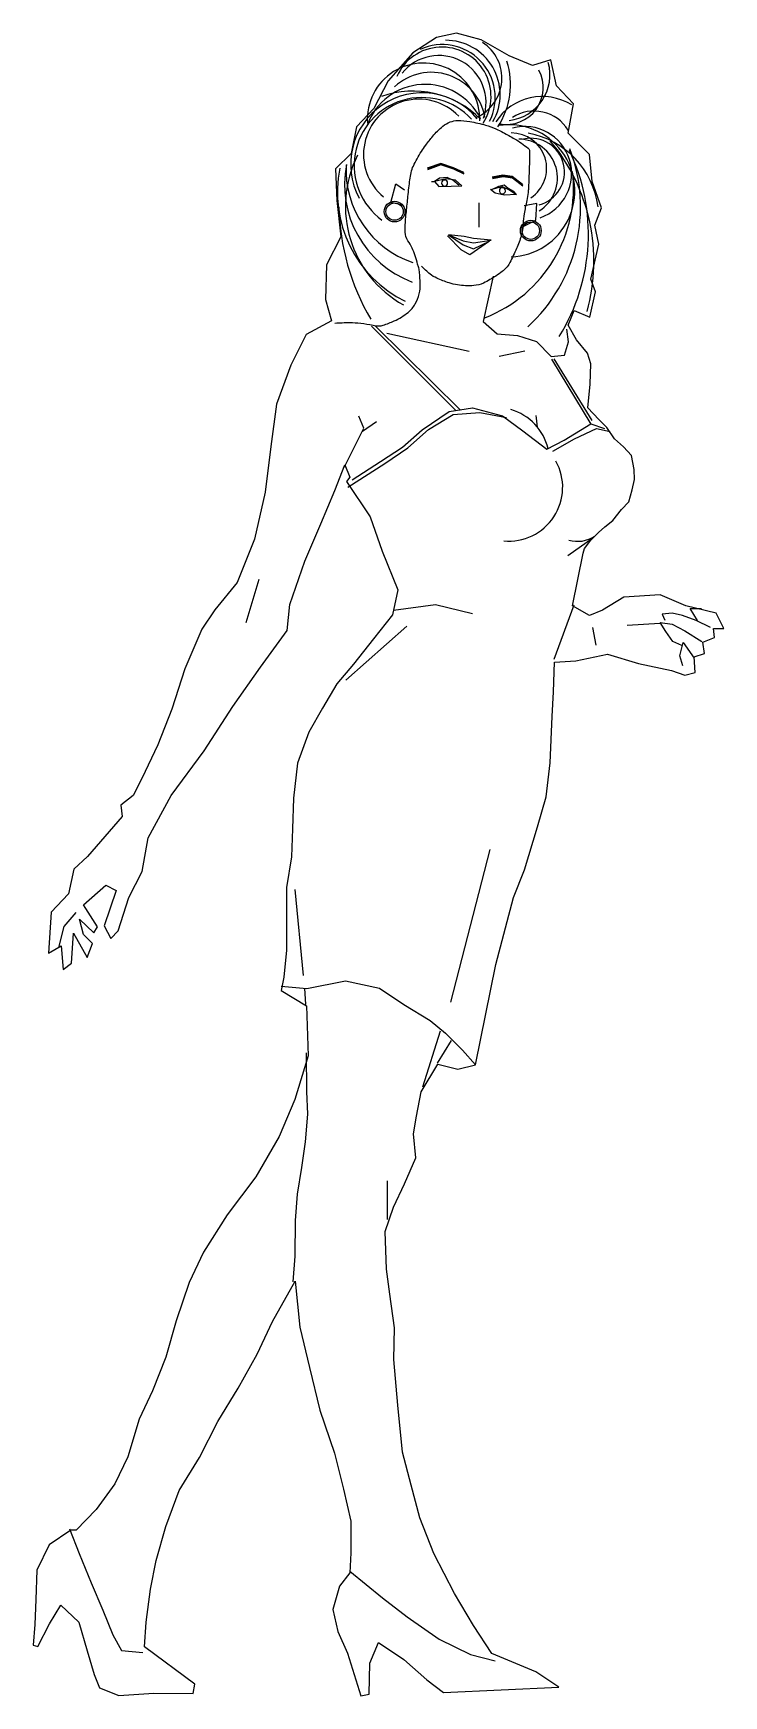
# Model space of a CAD drawing. Header units: metres. Extents: x -0.17 to 0.56, y 0 to 1.75.
import ezdxf

# ---------------------------------------------------------------- set-up
doc = ezdxf.new("R2010")
doc.units = ezdxf.units.M

msp = doc.modelspace()

# ---------------------------------------------------------------- linework, layer by layer
for p, q in [((0.1876, 1.4412), (0.2766, 1.3526)), ((0.3493, 1.4151), (0.3223, 1.4093)), ((0.3774, 1.4064), (0.4188, 1.3381)), ((0.4209, 1.2179), (0.3944, 1.1992)), ((0.1608, 1.0682), (0.2248, 1.1251)), ((0.2712, 0.7289), (0.3127, 0.8898)), ((0.1161, 0.7568), (0.1072, 0.8476)), ((0.1186, 0.7262), (0.1174, 0.7434))]:
    msp.add_line(p, q)
at = {"flags": 128}
for points in [[(0.2534, 0.1477), (0.2385, 0.1851), (0.2296, 0.2197), (0.2202, 0.2545), (0.2154, 0.304), (0.2111, 0.352), (0.2119, 0.3855), (0.207, 0.4208), (0.2035, 0.4473), (0.2022, 0.487), (0.211, 0.5125), (0.2225, 0.5373), (0.2344, 0.5647), (0.232, 0.5898), (0.2351, 0.6084), (0.24, 0.6343), (0.2577, 0.6635), (0.2785, 0.6582), (0.2974, 0.6627), (0.3188, 0.7684), (0.3372, 0.8391), (0.3487, 0.8683), (0.3626, 0.9136), (0.3718, 0.9453), (0.3759, 0.981), (0.3781, 1.0298), (0.3793, 1.0557), (0.3803, 1.087), (0.4031, 1.0886), (0.4362, 1.0954), (0.4691, 1.0858), (0.5037, 1.0784), (0.5176, 1.0734), (0.5288, 1.0764), (0.5276, 1.0927), (0.5385, 1.0964), (0.5366, 1.1081), (0.5489, 1.1132), (0.5481, 1.1227), (0.5587, 1.1228), (0.5506, 1.1387), (0.5188, 1.1465), (0.4918, 1.158), (0.4536, 1.1555), (0.4311, 1.1419), (0.4173, 1.1363), (0.3995, 1.1464), (0.4107, 1.2022), (0.4122, 1.2069), (0.4186, 1.2157), (0.4269, 1.2238), (0.4334, 1.2297), (0.4418, 1.2366), (0.4512, 1.248), (0.4587, 1.2561), (0.4622, 1.2688), (0.4648, 1.2797), (0.4643, 1.2903), (0.4617, 1.3049), (0.4532, 1.3143), (0.4437, 1.3225), (0.4356, 1.3345), (0.4272, 1.3428), (0.4155, 1.3551), (0.4182, 1.3802), (0.4188, 1.4017), (0.4154, 1.413), (0.4036, 1.427), (0.3948, 1.4424), (0.4012, 1.4577), (0.4177, 1.4508), (0.4236, 1.4775), (0.4189, 1.4909), (0.4273, 1.5277), (0.4231, 1.5477), (0.43, 1.5659), (0.4203, 1.5939), (0.4172, 1.6223), (0.3948, 1.6447), (0.4004, 1.6757), (0.3825, 1.6948), (0.3765, 1.7221), (0.3572, 1.7161), (0.3328, 1.7262), (0.3031, 1.743), (0.2773, 1.7501), (0.2561, 1.7456), (0.2312, 1.7294), (0.2052, 1.6998), (0.1901, 1.6709), (0.172, 1.6515), (0.1664, 1.6234), (0.1498, 1.6073), (0.1511, 1.5738), (0.1554, 1.5356), (0.1403, 1.506), (0.1394, 1.4696), (0.1454, 1.4471), (0.119, 1.4327), (0.1028, 1.4001), (0.0878, 1.359), (0.0816, 1.3145), (0.0758, 1.2665), (0.0645, 1.2169), (0.0462, 1.1712), (0.0227, 1.1422), (0.0091, 1.1218), (-0.0088, 1.0802), (-0.0227, 1.0375), (-0.0374, 0.9999), (-0.0542, 0.9644), (-0.0632, 0.9466), (-0.0762, 0.9363), (-0.075, 0.9243), (-0.1115, 0.8822), (-0.126, 0.869), (-0.1316, 0.8428), (-0.1497, 0.8237), (-0.1526, 0.7803), (-0.1392, 0.788), (-0.1372, 0.763), (-0.1282, 0.7699), (-0.1262, 0.8016), (-0.1118, 0.7758), (-0.1061, 0.7905), (-0.1156, 0.8002), (-0.1198, 0.8162), (-0.1047, 0.8018), (-0.1011, 0.808), (-0.1155, 0.8312), (-0.092, 0.8521), (-0.0814, 0.8463), (-0.0938, 0.8091), (-0.0869, 0.7958), (-0.0792, 0.8041), (-0.0678, 0.8392), (-0.0539, 0.8666), (-0.0476, 0.9019), (-0.0232, 0.9465), (0.0114, 0.9937), (0.0417, 1.0405), (0.0709, 1.0819), (0.099, 1.1206), (0.1017, 1.1479), (0.1174, 1.1936), (0.1343, 1.233), (0.1489, 1.268), (0.1596, 1.295), (0.1648, 1.282), (0.1612, 1.2776), (0.1862, 1.2403), (0.1988, 1.2043), (0.2156, 1.1633), (0.2099, 1.137), (0.1897, 1.1118), (0.1688, 1.0851), (0.1511, 1.0643), (0.136, 1.0387), (0.1216, 1.0134), (0.1099, 0.9806), (0.1054, 0.9437), (0.1045, 0.9114), (0.1033, 0.8819), (0.098, 0.8495), (0.098, 0.8127), (0.0982, 0.7836), (0.0955, 0.7552), (0.0927, 0.7409), (0.1193, 0.7248), (0.1211, 0.672), (0.1069, 0.626), (0.0904, 0.587), (0.0657, 0.5445), (0.0357, 0.5047), (0.0108, 0.4652), (-0.0042, 0.4331), (-0.0181, 0.393), (-0.0291, 0.3546), (-0.043, 0.3192), (-0.0571, 0.2892), (-0.0691, 0.2495), (-0.0828, 0.2211), (-0.1025, 0.194), (-0.1235, 0.1723), (-0.129, 0.172), (-0.1518, 0.1568), (-0.1648, 0.1301), (-0.166, 0.0992), (-0.1669, 0.0726), (-0.1686, 0.0508), (-0.1638, 0.0494), (-0.1516, 0.0735), (-0.1394, 0.0932), (-0.1206, 0.0751), (-0.1117, 0.0451), (-0.1046, 0.0199), (-0.0987, 0.0058), (-0.0786, -0.002), (-0.0415, 0.0004), (0, 0), (0.0017, 0.0098), (-0.0513, 0.0491), (-0.0497, 0.0753), (-0.0452, 0.1099), (-0.0393, 0.1402), (-0.0289, 0.1759), (-0.015, 0.2139), (0.0065, 0.2486), (0.0259, 0.2866), (0.0472, 0.3217), (0.0673, 0.3578), (0.0835, 0.3922), (0.1072, 0.4346), (0.1122, 0.3862), (0.1224, 0.3437), (0.1332, 0.2986), (0.1488, 0.2533), (0.1583, 0.2155), (0.1658, 0.1817), (0.166, 0.1482), (0.165, 0.1271), (0.1539, 0.1132), (0.1471, 0.0887), (0.1524, 0.0654), (0.1624, 0.0426), (0.1766, -0.0024), (0.1853, -0.0006), (0.1858, 0.0319), (0.1951, 0.0538), (0.2217, 0.0358), (0.2459, 0.0144), (0.2634, 0.0012), (0.385, 0.0067), (0.3609, 0.023), (0.3145, 0.0423), (0.2951, 0.0716), (0.2752, 0.1053), (0.2534, 0.1477)], [(0.2828, 1.5893), (0.2762, 1.5951), (0.2663, 1.5968), (0.254, 1.5938), (0.2587, 1.5887), (0.2715, 1.5888), (0.2828, 1.5893)], [(0.313, 1.5855), (0.3253, 1.5885), (0.3334, 1.5846), (0.3404, 1.5802), (0.3273, 1.5794), (0.3181, 1.5815), (0.313, 1.5855)]]:
    msp.add_lwpolyline(points, close=True, dxfattribs=at)
for points in [[(0.1491, 1.4446, -0.020284), (0.1646, 1.4451, -0.026411), (0.1764, 1.4444, -0.02537), (0.1893, 1.4423, 0.052201), (0.1957, 1.4417, 0.079649), (0.2, 1.4423, 0.0274), (0.2117, 1.4469, 0.064224), (0.2263, 1.4559, 0.095562), (0.2338, 1.4648, 0.067457), (0.2379, 1.4753, 0.068453), (0.239, 1.4864, 0.015418), (0.2383, 1.4979, 0.036407), (0.2375, 1.5027, 0.010682), (0.2363, 1.5068, 0.005072), (0.2337, 1.5154, 0.071926), (0.226, 1.5314, -0.136143), (0.2231, 1.5404, -0.027759), (0.2231, 1.5465, -0.010924), (0.2244, 1.5619, -0.00111), (0.2261, 1.578, -0.00196), (0.2271, 1.587, -0.007774), (0.2282, 1.5956, -0.008885), (0.2295, 1.6031, -0.066599), (0.2318, 1.6101, -0.028416), (0.2402, 1.6254, -0.018952), (0.2448, 1.632, -0.012602), (0.2522, 1.6415, -0.049379), (0.2628, 1.652, -0.081142), (0.2707, 1.6566, -0.084835), (0.2784, 1.6581, -0.051244), (0.2914, 1.657, -0.023778), (0.3079, 1.6532, -0.035158), (0.3188, 1.6492, -0.017377), (0.3264, 1.6455, -0.010628), (0.3385, 1.6388, -0.036371), (0.3528, 1.6289, -0.213264), (0.3542, 1.6262, -0.017518), (0.3542, 1.6233, -0.004541), (0.354, 1.6124, -0.001839), (0.353, 1.5865, -0.010771), (0.3527, 1.5821, -0.040879), (0.3513, 1.5739, 0.023639), (0.3485, 1.5599, 0.026713), (0.3474, 1.5492, -0.033216), (0.3465, 1.5406, -0.04038), (0.3451, 1.5353, -0.014672), (0.3396, 1.5213, -0.028256), (0.3324, 1.5065, -0.074544), (0.3285, 1.5016, -0.029759), (0.3255, 1.499, -0.014016), (0.3187, 1.4942, -0.017969), (0.3125, 1.4904, -0.01677), (0.3057, 1.4868, -0.093125), (0.2954, 1.4841, -0.057692), (0.2784, 1.4848, -0.039623), (0.2694, 1.4869, -0.026334), (0.2565, 1.4919, -0.062157), (0.2494, 1.4962, -0.041541), (0.2404, 1.5046)], [(0.2615, 1.5921, 1), (0.2679, 1.5921, 1), (0.2615, 1.5921)], [(0.3224, 1.584, 1), (0.3288, 1.5841, 1), (0.3224, 1.584)]]:
    msp.add_lwpolyline(points, format="xyb", dxfattribs=at)
for points in [[(0.285, 1.6033), (0.274, 1.6083), (0.2606, 1.6129), (0.2464, 1.6077)], [(0.2852, 1.6023), (0.2742, 1.6073), (0.2608, 1.6119), (0.2466, 1.6067)], [(0.2852, 1.6017), (0.2743, 1.6067), (0.2608, 1.6113), (0.2466, 1.6061)], [(0.2801, 1.5897), (0.2733, 1.5952), (0.2673, 1.598), (0.2592, 1.5975), (0.2536, 1.5934), (0.2508, 1.5936)], [(0.3148, 1.5987), (0.3262, 1.6007), (0.3359, 1.5993), (0.3469, 1.5909)], [(0.3151, 1.5977), (0.3264, 1.5997), (0.3362, 1.5983), (0.3471, 1.5899)], [(0.3151, 1.5971), (0.3264, 1.5991), (0.3362, 1.5977), (0.3472, 1.5893)], [(0.2203, 1.5688), (0.2079, 1.5716), (0.2132, 1.5913), (0.2223, 1.5852)], [(0.3138, 1.5851), (0.3217, 1.589), (0.3275, 1.5903), (0.3316, 1.5869), (0.3372, 1.5838), (0.3402, 1.5806)], [(0.3007, 1.5715), (0.3006, 1.5458)], [(0.3453, 1.5453), (0.3609, 1.553), (0.3618, 1.5705), (0.3484, 1.5682)], [(0.2689, 1.5375), (0.2842, 1.5314), (0.2952, 1.5293), (0.3138, 1.532), (0.2951, 1.5337), (0.2854, 1.5358), (0.2689, 1.5375), (0.2843, 1.527), (0.2952, 1.5227), (0.3119, 1.5309), (0.2913, 1.5166), (0.2821, 1.5219), (0.2679, 1.5364)], [(0.3158, 1.494), (0.3052, 1.4464), (0.3199, 1.4334), (0.3414, 1.4314), (0.3614, 1.4253), (0.3768, 1.4094), (0.3911, 1.4109), (0.3953, 1.4248), (0.3934, 1.438)], [(0.192, 1.4412), (0.2816, 1.3527)], [(0.2039, 1.4341), (0.2907, 1.415)], [(0.3797, 1.4069), (0.4199, 1.342)], [(0.1626, 1.2715), (0.2019, 1.2964), (0.2259, 1.313), (0.2479, 1.3323), (0.2738, 1.3481), (0.3018, 1.3502), (0.3298, 1.3451)], [(0.1674, 1.2795), (0.1971, 1.2986), (0.2203, 1.3136), (0.2409, 1.332), (0.2695, 1.3515), (0.2942, 1.3553), (0.3256, 1.3468), (0.3472, 1.331), (0.3724, 1.3115), (0.3905, 1.3211), (0.4188, 1.3383), (0.4331, 1.3334)], [(0.1593, 1.2932), (0.1797, 1.3337), (0.1742, 1.3465)], [(0.1783, 1.3308), (0.1928, 1.3408)], [(0.3786, 1.3095), (0.4016, 1.3225), (0.4247, 1.3336), (0.4392, 1.3302)], [(0.0557, 1.1291), (0.0692, 1.1746)], [(0.2109, 1.1421), (0.255, 1.148), (0.294, 1.1384)], [(0.3802, 1.0902), (0.4012, 1.1475)], [(0.531, 1.131), (0.5232, 1.1436), (0.5353, 1.1437)], [(0.4245, 1.1051), (0.4208, 1.1237)], [(0.4913, 1.1278), (0.4571, 1.1257)], [(0.5145, 1.1047), (0.505, 1.109), (0.4979, 1.1194), (0.4917, 1.1289), (0.5044, 1.1272), (0.5176, 1.1203), (0.5355, 1.1088)], [(0.5449, 1.1238), (0.5296, 1.131), (0.5153, 1.1363), (0.5043, 1.1388), (0.4938, 1.1376), (0.4968, 1.1315)], [(0.5157, 1.0832), (0.5124, 1.0938), (0.5159, 1.1079), (0.5277, 1.0913)], [(-0.1417, 0.7865), (-0.136, 0.8085), (-0.1235, 0.8232)], [(0.0926, 0.7457), (0.1196, 0.7433), (0.1603, 0.7513), (0.196, 0.7435), (0.2216, 0.7262), (0.2494, 0.7093), (0.2655, 0.696), (0.2835, 0.6782), (0.2974, 0.6627)], [(0.2418, 0.6394), (0.2603, 0.6984)], [(0.2573, 0.6646), (0.2721, 0.6883)], [(0.1053, 0.4339), (0.1073, 0.4611), (0.1075, 0.4987), (0.1098, 0.5263), (0.1144, 0.5543), (0.1181, 0.5814), (0.1208, 0.6108), (0.1196, 0.6345), (0.1193, 0.6753)], [(0.2046, 0.4997), (0.2047, 0.5404)], [(-0.1305, 0.1734), (-0.1204, 0.1476), (-0.1075, 0.1167), (-0.0952, 0.0877), (-0.0846, 0.062), (-0.0757, 0.0453), (-0.0531, 0.0433)], [(0.165, 0.1288), (0.1994, 0.1007), (0.2254, 0.0809), (0.2591, 0.0572), (0.292, 0.041), (0.3179, 0.0346)]]:
    msp.add_lwpolyline(points, dxfattribs=at)
for centre, radius in [((0.212, 1.5621), 0.0109), ((0.212, 1.5621), 0.00916), ((0.3555, 1.542), 0.0109), ((0.3555, 1.542), 0.00916)]:
    msp.add_circle(centre, radius)
for centre, radius, start, end in [((0.2618, 1.6837), 0.0518, 326.922, 156.217), ((0.2622, 1.6823), 0.0558, 333.5234, 114.474), ((0.2659, 1.6854), 0.0573, 330.2383, 90.365), ((0.2801, 1.7027), 0.045, 293.4863, 57.0425), ((0.2425, 1.6595), 0.0592, 358.2611, 184.0572), ((0.2587, 1.6769), 0.0497, 340.7932, 141.4124), ((0.254, 1.696), 0.0802, 326.2433, 17.8389), ((0.3273, 1.7063), 0.0484, 276.3589, 15.4918), ((0.2508, 1.6518), 0.0571, 9.8248, 132.7746), ((0.3297, 1.6929), 0.0389, 259.577, 27.8843), ((0.2411, 1.612), 0.0753, 39.6523, 208.3136), ((0.2443, 1.6311), 0.0651, 26.4719, 160.3267), ((0.2317, 1.589), 0.1001, 44.9101, 109.6232), ((0.3676, 1.6252), 0.0582, 57.8659, 147.368), ((0.2408, 1.6109), 0.0714, 42.9422, 233.9001), ((0.2375, 1.6224), 0.0582, 43.7244, 230.4229), ((0.3589, 1.6259), 0.0422, 31.6572, 122.7134), ((0.3323, 1.584), 0.0696, 272.1296, 98.7846), ((0.349, 1.6023), 0.0495, 289.4537, 104.896), ((0.3349, 1.6077), 0.0373, 303.7913, 90.1923), ((0.3426, 1.5975), 0.041, 302.0473, 89.5706), ((0.3554, 1.6038), 0.0356, 284.5279, 102.0648), ((0.3362, 1.5553), 0.091, 7.5562, 79.451), ((0.2239, 1.5097), 0.1981, 344.4861, 39.8439), ((0.2794, 1.5679), 0.1192, 153.3248, 240.8829), ((0.2359, 1.5671), 0.172, 312.5992, 20.889), ((0.2113, 1.5384), 0.2049, 328.2261, 25.5912), ((0.2797, 1.5823), 0.1279, 168.3887, 243.8145), ((0.2687, 1.5904), 0.1094, 168.6632, 249.5951), ((0.2639, 1.6063), 0.1031, 177.1702, 251.5615), ((0.2544, 1.5865), 0.1461, 291.1578, 7.064), ((0.3944, 1.5714), 0.241, 181.0099, 210.5942), ((0.3189, 1.2994), 0.0562, 13.0597, 73.7407), ((0.5426, 1.3636), 0.1826, 185.1131, 188.9886), ((0.3323, 1.2716), 0.0568, 264.5909, 28.9789), ((0.4049, 1.2468), 0.0323, 253.0533, 304.1113)]:
    msp.add_arc(centre, radius, start, end)

doc.saveas('drawing.dxf')
